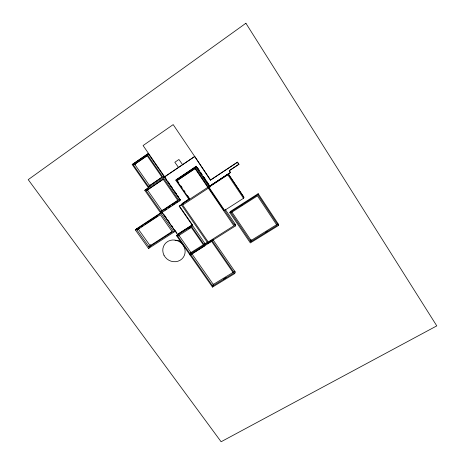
<?xml version="1.0" encoding="UTF-8"?>
<svg xmlns="http://www.w3.org/2000/svg" width="465" height="465" viewBox="0 0 465 465"><rect width="100%" height="100%" fill="white"/><g stroke="black" fill="none" stroke-linecap="round" stroke-linejoin="round"><path stroke-width="0.7" d="M213.127 285.51L213.261 284.115M149.672 186.273L149.823 184.96M278.343 225.589L278.523 224.386L258.185 193.69L230.344 211.47L229.815 212.575L250.339 242.922L278.343 225.589L257.848 194.678L258.185 193.69M250.716 241.614L251.1 239.568M162.239 210.029L161.832 212.139L160.814 213.237M251.106 240.486L231.587 211.587L231.064 212.691L250.734 241.788L251.106 240.486L276.663 224.647M181.071 204.914L179.397 205.972L192.4 224.764L177.729 234.209L176.59 235.784L212.493 287.097L234.738 273.536L235.22 272.031L212.883 239.574M212.668 286.022L233.599 273.257L211.639 241.393L190.697 254.599L212.668 286.022L213.301 284.446L233.477 272.124M212.493 287.097L212.912 286.039M188.714 199.264L182.425 203.397L181.315 204.71L207.954 243.282L235.226 226.077L235.72 224.88L225.153 209.279M149.928 246.485L150.77 244.503M228.367 173.962L227.809 174.805L208.489 187.482L224.206 210.668L243.509 198.293L243.945 197.282L228.367 173.962L209.18 186.552M196.131 166.389L209.61 186.262L230.437 172.591L229.216 170.76L238.94 164.255L237.545 162.145L210.378 180.153L194.701 156.472L144.795 190.336L173.98 232.052L148.556 248.473L135.391 229.983L136.576 228.78L161.832 212.139L174.898 230.826L173.98 232.052M210.378 180.153L237.545 162.145M230.437 172.591L229.35 170.556L238.94 164.255M176.59 235.784L191.388 226.269L192.4 224.764M178.641 234.941L190.958 252.571L190.162 253.942L177.752 236.197L178.345 235.36M209.262 185.227L210.07 186.419L209.384 187.343L195.567 166.947L196.358 166.162L176.462 179.548M209.61 186.262L230.57 172.387M181.315 204.71L208.616 186.796L209.308 185.872L210.116 187.07M208.704 186.128L208.012 187.052L195.323 168.33L177.177 180.467L178.81 182.85M148.556 248.473L149.282 247.589M139.326 228.077L136.96 230.065L149.05 247.055L150.137 245.735L172.131 231.512M204.42 243.654L205.6 244.456L179.176 206.233L182.524 204.118L182.425 203.397M135.391 229.983L179.351 201.031L180.478 199.747M163.081 179.228L146.208 190.778L160.913 211.808L161.936 210.721L177.63 200.374M189.226 199.712L175.805 180.176L176.729 179.298M144.795 190.336L148.312 187.796M148.422 186.5L162.064 177.293L147.126 155.676L133.484 165.087L148.422 186.5L161.913 177.235M148.475 187.854L132.205 164.54L148.213 153.59L180.246 200.008L179.06 200.793M132.205 164.54L148.213 153.59L148.521 154.88M133.484 165.087L147.684 155.38M163.262 176.229L164.354 176.979L194.498 156.647M146.208 190.778L163.232 179.31L177.938 200.589L160.913 211.808M175.805 180.176L195.567 166.947M164.802 210.186L166.598 208.994M168.365 207.838L170.754 206.257M172.527 205.094L174.91 203.519M176.09 202.752L177.88 201.56M141.11 226.903L142.895 225.728M145.272 224.165L147.056 222.991M148.248 222.206L151.218 220.253M152.41 219.468L157.757 215.946M136.96 230.065L160.303 214.702L172.393 231.965L149.05 247.055M182.524 204.118L182.204 203.653L189.656 198.764M207.5 187.058L209.308 185.872L209.494 187.267M208.878 187.197L210.07 186.419M209.645 186.215L228.315 174.026L243.904 197.363M161.849 212.121L177.502 234.523L192.202 225.06L192.341 226.333M188.616 228.53L190.377 227.397M177.752 236.197L191.336 227.461L203.74 245.369M229.815 212.575L257.848 194.678M240.725 205.757L242.55 204.588M231.064 212.691L257.441 195.864L277.082 225.467L250.734 241.788M190.359 252.948L203.257 244.799M204.49 244.026L207.559 242.085M189.557 254.32L211.825 240.271L234.738 273.536M190.109 255.105L204.902 245.776L191.388 226.269M265.829 232.25L267.642 231.128M223.555 279.145L226.013 277.651M136.576 228.78L137.995 228.646M177.491 234.54L178.886 234.686M182.193 203.67L183.599 203.903M133.455 163.779L135.408 164.267M178.979 199.334L180.246 200.008L164.366 176.967M277.262 223.694L278.523 224.386M234.563 224.078L235.72 224.88M234.133 271.083L235.22 272.031M178.496 167.4L174.834 162.262L178.926 159.495L182.582 164.639M138.134 228.861L150.137 245.735M148.829 245.997L149.643 247.148M134.716 164.319L149.538 185.587M147.341 189.83L161.936 210.721M191.9 253.814L213.301 284.446M164.157 214.795L166.214 217.736M167.859 220.09L169.504 222.444M171.556 225.386L172.794 227.153M174.846 230.094L176.903 233.035M166.65 179.705L143.086 145.551L173.183 124.608L210.546 179.938M167.871 181.472L169.498 183.832M170.312 185.006L172.753 188.546M174.381 190.9L176.816 194.44M177.63 195.62L178.851 197.387M147.068 154.281L179.351 201.031M180.862 185.831L182.088 187.622M184.134 190.604L184.954 191.801M187.412 195.376L189.052 197.765M189.621 199.264L176.892 180.734L195.079 168.574L207.797 187.331M197.143 167.394L199.183 170.399M200.403 172.201L202.031 174.607M203.664 177.014L206.111 180.623M206.925 181.821L208.965 184.832M208.616 186.796L235.226 226.077M197.166 167.354L199.183 170.33M200.392 172.12L202.002 174.503M203.211 176.287L205.228 179.269M206.443 181.054L208.053 183.437M227.809 174.805L243.509 198.293M237.423 162.337L238.824 164.447M175.061 240.393A6.87 6.469 32.5 0 1 180.908 241.957M245.904 23.25L28.22 179.647L221.108 441.75L436.78 325.878L245.904 23.25M208.361 188.162L182.675 205.007L208.204 241.98L233.866 225.781L208.361 188.162M163.982 255.204A11.375 10.683 32.3 0 0 183.32 257.325A11.375 10.683 32.3 0 0 174.602 240.039A11.375 10.683 32.3 0 0 163.982 255.204"/></g></svg>
